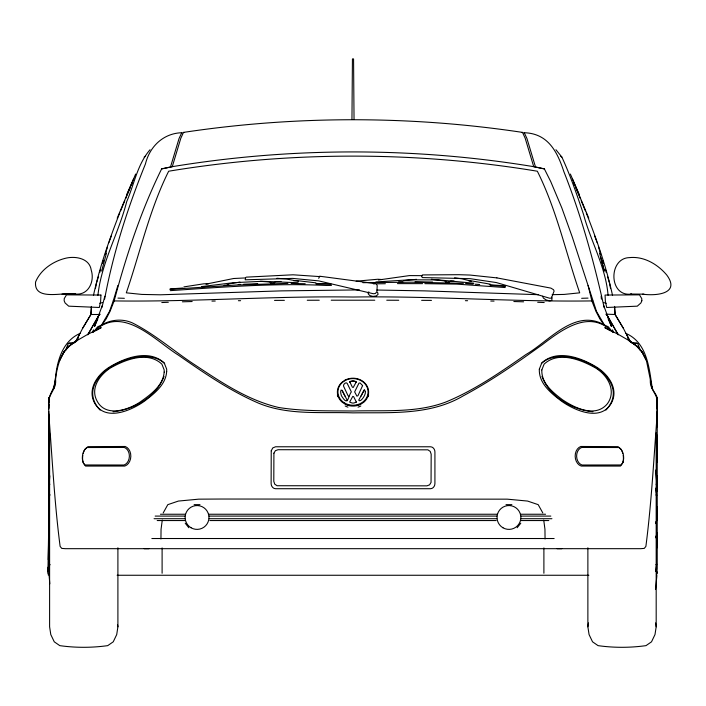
<?xml version="1.0" encoding="UTF-8"?>
<svg xmlns="http://www.w3.org/2000/svg" width="706" height="706" viewBox="0 0 706 706"><rect width="100%" height="100%" fill="white"/><g stroke="black" fill="none" stroke-linecap="round" stroke-linejoin="round"><path stroke-width="1.06" d="M48.767 417.749L48.855 519.245L47.902 573.625L49.164 573.969M48.793 405.359C46.702 395.236 56.101 388.574 55.421 378.46C57.045 360.925 62.613 340.742 80.405 333.267M657.233 547.715L657.233 532.942M657.233 520.604L657.233 506.634M657.233 490.758L657.233 475.623M657.233 462.051L657.233 448.301M657.233 446.933L657.233 435.187M657.233 426.856L657.233 419.108M657.233 417.749L656.942 397.443L657.207 405.359M657.233 407.591L657.233 403.885L657.233 412.728M657.198 402.852C658.01 394.204 649.22 389.2 650.402 379.881L651.982 388.265M48.793 402.747C48.193 394.275 56.727 388.856 55.597 379.881L54.018 388.265M657.233 411.369L657.18 417.943M48.767 408.174L48.802 401.688M351.95 119.385L352.435 59.039L353 58.73L353.565 59.039L354.041 119.385M48.767 408.95L48.793 403.991M48.74 532.968L48.29 559.708M160.942 538.996L161.047 529.315L162.274 520.075M657.233 413.84C653.782 458.035 651.585 502.407 645.884 546.4L644.26 548.394L640.589 548.677L65.411 548.677L61.74 548.394L60.116 546.4C54.415 502.407 52.218 458.035 48.767 413.84M82.708 328.166L90.915 314.497L91.453 306.404L90.88 314.497L82.708 328.166L75.56 341.995L79.531 334.265M47.902 571.895L48.079 567.165M48.846 567.095L48.846 488.005L49.799 475.818M656.933 421.826L657.057 419.832M656.942 491.279L656.968 484.96L655.521 470.09M656.889 575.593L655.521 589.563M318.715 278.349L319.633 276.214L374.86 283.512M48.802 401.723L49.041 398.387M104.612 299.088C113.216 252.836 127.707 207.599 145.418 164.021C149.637 146.627 163.201 133.355 181.733 132.719L182.263 132.878M48.802 400.337L49.058 397.443L48.802 402.852M657.048 573.572L657.215 571.895M97.922 295.302C101.452 262.35 118.643 233.43 126.692 201.651C134.175 184.328 137.405 164.269 150.051 149.725M655.53 571.489L656.704 563.997L655.909 564.738M349.638 382.299L350.705 381.558M117.902 547.777L117.902 626.804L116.719 634.57L113.242 641.816L107.718 645.637C91.895 647.834 75.613 647.879 59.789 645.637L54.265 641.816L50.788 634.57L49.605 626.804L49.605 432.928M655.583 436.811L656.183 432.928L656.183 626.804L654.991 634.57L651.523 641.816L645.999 645.637C630.167 647.834 613.893 647.879 598.061 645.637L592.537 641.816L589.069 634.57L587.877 626.804L588.477 622.913M55.421 380.781C56.948 365.461 61.343 348.482 76.354 341.033L68.155 346.928L63.302 352.665L69.779 345.684L68.155 346.928L74.042 342.295L87.773 334.326L101.205 327.628L95.539 330.814M49.57 494.023L49.296 495.656L50.091 494.924M55.421 378.46L53.815 387.815L54.018 386.641M95.407 288.639L96.448 283.335M655.486 537.787L655.865 536.057M101.823 307.657L104.841 296.22M93.457 295.435C99.281 268.607 108.265 242.582 118.14 217.007M245.573 278.138L245.176 279.805L292.708 278.393L318.759 280.9L373.28 293.722L375.265 293.555L376.863 291.878L377.216 285.577L376.66 284.509M612.861 332.491L608.387 326.852L604.354 324.945L596.508 311.434L572.301 237.075L561.782 207.802L550.698 181.504L544.37 168.893L533.727 166.669C414.29 147.016 291.71 147.016 172.273 166.669L161.63 168.893C140.918 210.882 126.206 255.766 114.151 300.915L109.995 311.443L106.191 318.821L102.043 324.751C111.23 319.483 122.712 318.512 132.437 322.933C155.241 334.423 174.453 351.685 195.827 365.487C221.649 382.546 248.062 400.364 278.632 407.477C303.192 411.43 328.202 410.724 353 411.007C384.02 410.107 416.275 413.186 445.901 401.996C474.741 390.118 500.51 372.212 525.988 354.491C548.889 341.386 574.728 308.231 603.957 324.751L599.809 318.821L596.005 311.443L591.849 300.915C512.221 302.036 432.654 295.823 353 297.032C273.346 295.823 193.779 302.036 114.151 300.915L113.242 300.897L109.492 311.434L101.646 324.945L97.613 326.852L93.139 332.491M101.638 271.104L106.482 253.03M164.013 376.43C156.706 396.71 133.593 409.895 113.013 411.757M170.508 166.943L179.059 138.517L181.733 132.719M113.242 300.897L117.893 285.445M96.554 282.885L98.434 276.717M99.687 272.604L100.623 269.515M102.502 263.347L103.447 260.267M105.326 254.098L107.524 246.897M551.713 300.588L552.092 297.906L551.492 297.191M108.777 242.785L109.024 242.034M348.879 396.26L348.023 395.687L343.628 386.314C342.684 384.726 346.108 381.478 347.211 383.42L351.35 391.892C348.005 396.11 348.261 406.427 342.322 397.125C340.76 396.075 339.568 388.203 342.189 390.303L347.405 400.734M102.282 305.539L94.569 326.419L97.94 318.671M65.658 350.352L68.261 343.513L72.427 342.639L73.989 343.231M368.823 291.816L368.1 293.714L369.723 295.532L372.945 296.414L376.245 295.946L378.089 294.34L377.604 292.363M109.412 241.028L111.363 235.98M117.205 218.225L135.631 174.055M118.511 216.01L119.773 212.947M120.602 210.909L124.785 200.707M125.624 198.66L130.301 187.54M126.904 194.15L133.611 178.874M131.192 185.563L132.534 182.598M361.04 396.198L363.811 390.833M87.923 334.723L99.405 314.497L100.137 314.17L99.325 314.497L87.712 334.723M76.698 341.077L78.207 338.315M544.37 168.893L533.727 166.669L525.176 138.217L522.502 132.393C410.424 115.528 295.576 115.528 183.498 132.393L180.824 138.217L172.273 166.669L161.63 168.893M163.218 512.891L167.807 504.658L178.406 501.066L198.686 499.16L220.934 499.036L507.314 499.16L527.594 501.066L538.193 504.658L542.782 512.891M517.154 527.753L520.799 523.181M94.472 331.052C122.615 304.507 154.614 340.213 178.23 355.012C203.91 372.883 229.909 390.85 258.775 403.258C288.586 415.56 321.557 411.73 353 412.869C390.18 412.313 429.804 415.657 463.198 395.872C490.917 381.063 516.73 363.043 542.208 344.722C561.835 329.764 589.069 309.246 611.528 331.052M605.916 410.089C636.424 377.03 564.059 341.051 541.334 363.616M49.032 484.96L49.844 484.228M144.121 157.103L145.304 156.247M656.598 575.275L657.233 568.445L657.233 413.169M226.838 285.215L229.397 283.838L239.987 282.091M273.16 283.124L275.79 281.765L281.041 281.473M49.12 574.305L48.132 574.843L49.093 574.869M447.825 282.241L450.852 281.041L454.046 281.032M632.011 343.231L633.573 342.639L637.739 343.513L640.342 350.352M634.412 344.016L636.75 343.222L633.785 343.54M523.737 132.878L524.267 132.719C548.059 133.496 557.29 151.649 563.812 171.514C581.25 215.612 593.923 261.423 604.177 307.657M99.828 303.315L102.555 302.512M206.028 284.112L233.607 278.508L245.688 277.917M521.972 132.534L522.502 132.393M378.434 279.982L409.392 275.596L422.294 275.658M183.922 286.883L203.937 283.786L208.323 283.874M201.484 286.601L233.527 282.7L262.085 281.288L298.1 282.735M550.901 300.685L549.259 300.862L545.959 299.856L543.346 298.038L542.658 296.255M75.498 294.031C88.568 295.461 94.825 281.209 91.242 270.213C89.688 258.52 76.124 256.022 66.523 258.034C53.621 260.867 40.674 269.489 35.574 281.985C33.632 301.974 64.696 291.463 75.498 294.031L62.022 294.164M403.7 280.644L416.514 279.32M351.438 381.434L352.056 381.372A7.086 6.266 0 0 1 353.944 381.372L354.562 381.434M356.151 281.2L377.825 279.241L382.034 279.532M170.102 288.904L182.969 288.022M169.925 289.372L236.934 284.986L287.889 283.38M170.27 290.651C222.125 287.157 274.069 282.894 326.066 285.453L331.449 285.418M202.331 286.724L205.587 286.521M224.067 285.339L228.417 285.065M375.857 281.95L409.639 279.814L438.673 279.92L473.929 283.212M246.156 277.149L293.052 274.793L319.721 276.593M161.798 302.539L168.319 302.274M293.652 280.776L296.811 280.6L315.909 282.85M238.196 284.474L240.367 284.386M243.614 284.262L257.716 283.706M270.733 283.203L273.99 283.071M182.369 301.806L192.164 301.533M581.647 298.303L588.036 298.108M211.941 301.1L215.242 301.03M592.758 300.897L591.849 300.915L588.107 285.445M552.154 294.667L564.094 294.428L579.697 292.831C565.718 252.289 556.619 209.744 537.337 171.223C415.56 151.093 290.44 151.093 168.663 171.223C149.398 209.761 140.22 252.263 126.303 292.831L141.906 294.428L160.359 294.799L281.412 290.872L359.522 289.901M238.399 300.721L240.605 300.694M362.858 282.682L411.933 282.215L463.401 283.318M592.987 411.757C572.407 409.895 549.294 396.71 541.987 376.43M398.599 281.862L402.976 281.818M330.196 283.68L316.173 283.503M331.105 284.139L315.997 283.971M373.333 283.838L385.379 283.724M397.425 283.618L422.62 283.635M274.537 300.403L284.368 300.341M307.26 300.262L319.244 300.226M468.943 280.997L472.137 280.988L490.335 284.191M144.227 548.694L148.922 548.686M642.645 294.164C656.13 296.079 680.716 293.846 666.746 275.005C657.621 264.238 643.987 256.11 629.434 257.619C608.104 258.069 608.678 297.473 631.57 294.031M331.22 300.209L374.78 300.209M90.88 314.497L99.405 314.497M618.288 334.723L606.675 314.497L605.863 314.17L615.12 314.497L623.292 328.166L630.44 341.995L626.469 334.265M194.124 504.649L199.974 504.649M506.025 504.649L511.876 504.649M160.447 514.242L185.325 514.242M208.738 514.242L497.262 514.242M520.675 514.242L545.553 514.242M155.179 516.095L184.884 516.095M209.126 516.095L496.874 516.095M521.116 516.095L550.821 516.095M154.067 518.707L184.848 518.707M209.152 518.707L496.847 518.707M521.152 518.707L551.933 518.707M157.191 520.551L185.29 520.551M209.814 520.551L496.186 520.551M520.71 520.551L548.809 520.551M151.852 538.519L554.148 538.519M117.134 575.258L588.866 575.258M386.756 300.226L398.74 300.262M557.078 548.686L561.773 548.694M421.632 300.341L431.463 300.403M376.925 290.034L424.588 290.872L538.299 294.684M630.502 294.031L643.978 294.164M415.031 281.782L432.575 282.029M445.724 282.206L449.016 282.25M424.818 283.662L456.614 284.103L505.24 287.545M465.395 300.694L467.601 300.721M291.137 283.45L305.186 283.75M490.758 301.03L494.059 301.1M513.836 301.533L523.631 301.806M117.964 298.108L124.353 298.303M537.681 302.274L544.202 302.539M505.32 285.798L489.276 284.765M505.514 286.274L490.546 285.321M72.215 343.54L69.25 343.222L71.588 344.016M465.572 283.477L473.17 284.041M475.35 284.2L479.692 284.518M260.249 281.315L268.827 281.95L272.128 283.115M276.92 278.261L286.407 278.994L298.567 281.332M431.331 279.249L443.88 280.856L446.836 282.179M454.567 277.855L462.095 278.852L471.423 281.253M183.498 132.393L184.028 132.534M603.445 302.512L606.172 303.315M355.295 381.558L356.362 382.299M625.595 333.267C647.093 342.313 649.193 367.773 652.185 387.815L651.982 386.641C652.573 391.812 658.036 394.822 657.198 400.337M610.461 330.814L604.795 327.628L618.227 334.326L631.958 342.295L637.845 346.928L642.698 352.665L646.361 360.236L650.579 380.781M49.402 575.275L48.767 568.445L48.767 403.885M560.696 156.247L561.879 157.103C570.422 175.653 577.084 195.059 583.535 214.43C590.825 241.69 605.713 266.691 608.078 295.302M164.666 363.616C141.941 341.051 69.576 377.03 100.084 410.089M656.156 484.228L656.968 484.96M655.909 494.924L656.704 495.656L655.53 488.173M50.091 564.738L49.296 563.997L49.57 565.638M561.879 157.103L555.949 149.725M185.201 523.181L188.846 527.753M615.12 314.497L614.529 306.404L615.085 314.497L623.292 328.166M606.595 314.497L618.077 334.723M524.267 132.719L526.941 138.517L535.492 166.943M627.793 338.315L629.302 341.077M342.189 390.833L344.96 396.198M573.466 182.598L574.808 185.563M575.699 187.54L580.376 198.66M572.389 178.874L588.795 218.225M608.06 318.671L611.431 326.419L603.718 305.539M570.369 174.055L579.096 194.15M581.215 200.707L585.398 210.909M586.227 212.947L587.489 216.01M594.637 235.98L596.588 241.028M587.86 217.007C597.735 242.582 606.719 268.607 612.543 295.435M596.976 242.034L597.223 242.785M598.476 246.897L600.674 254.098M602.553 260.267L603.498 263.347M605.377 269.515L606.313 272.604M607.566 276.717L609.446 282.885M600.541 256.852L604.362 271.104L599.518 253.03M655.486 521.866L655.865 523.605M609.552 283.335L610.593 288.639M655.583 622.913L656.183 626.804M117.602 624.863L117.902 626.804M543.735 520.075L544.953 529.315L545.058 538.996M49.799 583.844L49.111 575.593M601.159 296.22L601.388 299.088M656.959 398.387L657.198 401.608M48.846 488.005L49.058 491.279M48.943 419.832L49.067 421.826M48.82 417.943L48.767 411.369M657.207 403.991L657.233 408.95M587.877 547.777L587.877 626.804M543.894 547.9L543.894 573.254M162.106 547.9L162.106 573.254M360.819 406.003A15.532 13.723 0 0 1 358.03 407.133M347.979 407.133A15.532 13.723 0 0 1 345.181 406.003M337.671 396.64A15.885 14.041 0 0 1 337.406 394.822M368.603 394.822A15.885 14.041 0 0 1 368.338 396.64M359.548 404.467A15.091 13.335 0 0 1 358.163 404.979M357.448 405.191A15.091 13.335 0 0 1 355.992 405.526M350.008 405.526A15.091 13.335 0 0 1 348.552 405.191M347.837 404.979A15.091 13.335 0 0 1 346.452 404.467M613.496 332.235A5.842 0.468 64.9 0 1 612.526 329.861M93.474 329.861A5.842 0.468 -64.9 0 1 92.504 332.235M82.796 455.396A10.14 5.524 -82.5 0 0 83.449 463.215L85.55 466.075L124.83 466.057A10.14 7.881 -87.8 0 0 130.839 456.288A10.14 7.881 -87.8 0 0 125.174 446.474L87.95 446.642L85.205 448.99A10.14 5.524 -82.5 0 0 83.229 453.349M622.771 453.349A10.14 5.524 82.5 0 0 620.795 448.99L618.05 446.642L580.826 446.474A10.14 7.881 87.8 0 0 575.161 456.288A10.14 7.881 87.8 0 0 581.17 466.057L620.45 466.075L622.551 463.215A10.14 5.524 82.5 0 0 623.204 455.396M100.932 295.055L100.623 301.33L99.299 307.481L68.694 306.166L65.084 302.945L64.158 300.738L64.246 298.594L66.496 294.852L100.932 295.055M539.322 369.15C538.731 383.517 551.192 393.33 561.508 401.158C574.958 410.724 600.93 421.967 611.458 402.958C618.871 389.094 608.528 374.683 597.011 367.376C581.303 357.739 557.352 348.755 541.793 362.91L539.322 369.15M541.82 369.926C541.281 383.27 552.869 392.457 562.479 399.746C574.949 408.147 595.776 418.146 607.539 403.558C616.762 390.524 607.425 375.115 595.546 367.95C580.614 359.601 558.464 350.785 544.123 364.12L541.82 369.926M365.293 391.451C366.44 394.248 360.219 403.311 358.727 400.143L364.393 389.535L365.293 391.451M271.236 450.79L271.122 483.495C271.078 485.984 272.895 488.676 275.552 488.711L430.492 488.711C433.149 488.676 434.975 485.984 434.922 483.495L434.922 451.99C434.975 449.493 433.149 446.81 430.492 446.774L275.552 446.774L272.781 447.922L271.236 450.79M273.91 453.173L273.796 481.351L274.74 484.157L277.079 485.728L426.918 485.843L429.575 484.854L431.057 482.383L431.172 454.205L430.236 451.399L427.889 449.828L278.058 449.713L275.393 450.702L273.91 453.173M349.664 381.611L352.391 387.215L353.212 387.479L356.362 381.769L353.944 380.843A7.086 6.257 0 0 0 352.056 380.843L349.664 381.611M356.362 402.076L353.944 403.002A7.095 6.266 0 0 1 352.056 403.002L349.638 402.076L352.788 396.366L353.609 396.631L356.362 402.076M164.189 372.097C163.068 385.908 150.431 394.654 140.123 402.049C127.927 410.08 105.591 417.608 96.996 400.902C90.024 387.973 99.837 374.86 110.454 367.95C125.386 359.601 147.536 350.785 161.877 364.12L164.18 369.926L164.189 372.097M166.678 371.471C165.813 384.841 154.226 393.639 144.492 401.158C131.042 410.724 105.07 421.967 94.542 402.958C87.129 389.094 97.472 374.683 108.989 367.376C124.697 357.739 148.648 348.755 164.207 362.91L166.678 369.15L166.678 371.471M362.602 385.608L357.977 395.687L356.927 396.172L354.65 391.892L358.939 383.173L360.086 382.952L362.602 385.608M496.909 277.89L470.019 275.058L458.891 274.696L422.506 274.925L421.535 275.87L422.25 277.573L470.187 278.676L496.353 282.559L549.559 298.197L551.112 298.153L551.642 297.482L554.095 291.093L553.539 289.716L550.865 288.11L496.909 277.89M641.842 300.738L640.916 302.945L637.306 306.166L606.701 307.481L605.377 301.33L605.068 295.055L639.504 294.852L641.754 298.594L641.842 300.738M64.281 351.491L59.639 360.236L64.281 351.491M622.895 462.412L621.165 464.963L582 465.016A9.09 7.06 87.8 0 1 576.617 456.252A9.09 7.06 87.8 0 1 581.691 447.463L619.012 447.533L621.324 449.66A9.09 4.951 82.5 0 1 622.895 462.412M86.988 447.533L84.676 449.66A9.09 4.951 -82.5 0 0 83.105 462.412L84.835 464.963L124 465.016A9.09 7.06 -87.8 0 0 129.383 456.252A9.09 7.06 -87.8 0 0 124.309 447.463L86.988 447.533M345.181 380.057L341.942 382.281A15.885 14.041 0 0 0 341.951 402.014L345.181 404.229A15.506 13.705 0 0 0 360.819 404.229L364.058 402.014A15.885 14.041 0 0 0 364.058 382.281A15.532 13.723 0 0 0 345.181 380.049M636.221 345.684L629.646 341.033L637.845 346.928L636.221 345.684L642.698 352.665L636.221 345.684M646.361 360.236L641.719 351.491L646.361 360.236M502.99 527.797A11.923 11.923 0 0 0 520.869 517.472A11.923 11.923 0 0 0 502.99 507.146A11.923 11.923 0 0 0 502.99 527.797M191.088 527.797A11.923 11.923 0 0 0 208.967 517.472A11.923 11.923 0 0 0 191.088 507.146A11.923 11.923 0 0 0 191.088 527.797M344.502 402.941A15.091 13.335 0 0 0 368.047 392.915A15.091 13.335 0 0 0 346.452 379.907A15.091 13.335 0 0 0 344.502 402.941"/></g></svg>
